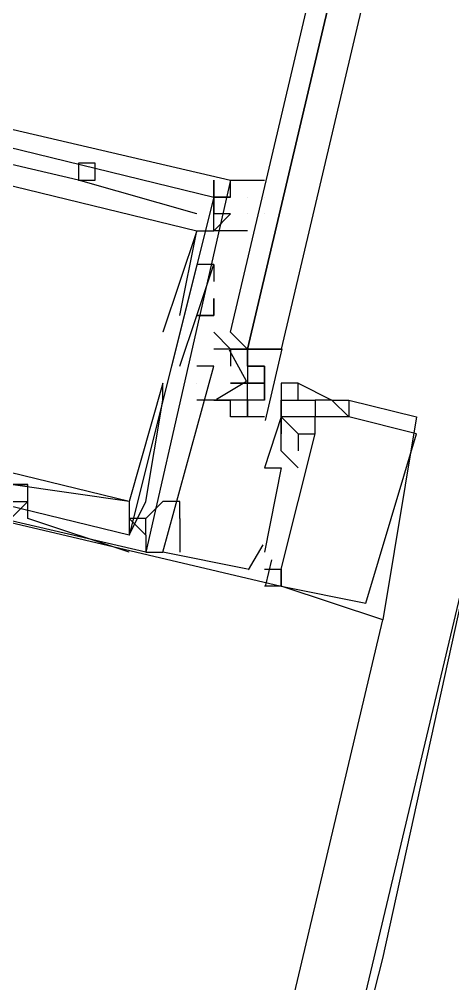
# Model space of a CAD drawing. Header units: feet. Extents: x -84 to 198, y -22 to 181.
# Drawn here: x 121.353 to 121.695, y 48.424 to 49.184 of the extents above; entities that cross this region are included whole.
import ezdxf

# ---------------------------------------------------------------- set-up
doc = ezdxf.new("R2010")
doc.units = ezdxf.units.FT
doc.layers.add('A-LINEA', color=7, linetype='CONTINUOUS')

msp = doc.modelspace()

# ---------------------------------------------------------------- linework, layer by layer
at = {"layer": 'A-LINEA'}
for p, q in [((119.84, 40.8844), (122.8667, 53.6444)), ((121.4, 49.0711), (121.4, 49.0711)), ((121.4, 49.0711), (121.4, 49.0711)), ((121.4, 49.0711), (121.4, 49.0711)), ((121.4, 49.0711), (121.4, 49.0711)), ((121.4, 49.0711), (121.4, 49.0711)), ((121.4, 49.0711), (121.4, 49.0711)), ((121.4133, 49.0711), (121.4133, 49.0711)), ((121.4133, 49.0711), (121.4133, 49.0711)), ((121.4133, 49.0711), (121.4133, 49.0711)), ((121.4133, 49.0711), (121.4133, 49.0711)), ((121.4133, 49.0711), (121.4133, 49.0711)), ((121.4133, 49.0711), (121.4133, 49.0711)), ((121.4, 49.0578), (121.4, 49.0578)), ((121.4, 49.0578), (121.4, 49.0578)), ((121.4, 49.0578), (121.4, 49.0578)), ((121.4, 49.0578), (121.4, 49.0578)), ((121.4, 49.0578), (121.4, 49.0578)), ((121.4, 49.0578), (121.4, 49.0578)), ((121.4, 49.0578), (121.4, 49.0578)), ((121.4, 49.0578), (121.4, 49.0578)), ((121.4, 49.0578), (121.4, 49.0578)), ((121.4, 49.0578), (121.4, 49.0578)), ((121.4, 49.0578), (121.4, 49.0578)), ((121.4, 49.0578), (121.4, 49.0578)), ((121.4133, 49.0578), (121.4133, 49.0578)), ((121.4133, 49.0578), (121.4133, 49.0578)), ((121.4133, 49.0578), (121.4133, 49.0578)), ((121.4133, 49.0578), (121.4133, 49.0578)), ((121.4133, 49.0578), (121.4133, 49.0578)), ((121.4133, 49.0578), (121.4133, 49.0578)), ((121.5067, 49.0578), (121.5067, 49.0311)), ((121.5067, 49.0578), (121.5067, 49.0578)), ((121.5067, 49.0578), (121.5067, 49.0311)), ((121.5067, 49.0578), (121.5067, 49.0578)), ((121.5067, 49.0578), (121.5067, 49.0311)), ((121.5067, 49.0578), (121.5067, 49.0578)), ((121.5067, 49.0578), (121.5067, 49.0311)), ((121.5067, 49.0578), (121.5067, 49.0578)), ((121.5067, 49.0578), (121.5067, 49.0311)), ((121.5067, 49.0578), (121.5067, 49.0578)), ((121.5067, 49.0578), (121.5067, 49.0311)), ((121.5067, 49.0578), (121.5067, 49.0578)), ((121.52, 49.0444), (121.52, 49.0444)), ((121.5333, 49.0444), (121.5333, 49.0444)), ((121.5467, 49.0444), (121.5467, 49.0444)), ((121.4933, 49.0311), (121.4933, 49.0311)), ((121.4933, 49.0311), (121.4933, 49.0311)), ((121.4933, 49.0311), (121.4933, 49.0311)), ((121.4933, 49.0311), (121.4933, 49.0311)), ((121.4933, 49.0311), (121.4933, 49.0311)), ((121.4933, 49.0311), (121.4933, 49.0311)), ((121.5067, 49.0311), (121.5067, 49.0311)), ((121.5067, 49.0311), (121.5067, 49.0311)), ((121.5067, 49.0311), (121.5067, 49.0311)), ((121.5067, 49.0311), (121.5067, 49.0311)), ((121.5067, 49.0311), (121.5067, 49.0311)), ((121.5067, 49.0311), (121.5067, 49.0311)), ((121.52, 49.0311), (121.5067, 49.0311)), ((121.5333, 49.0311), (121.5333, 49.0311)), ((121.5467, 49.0311), (121.5467, 49.0311)), ((121.4933, 49.0178), (121.4933, 49.0178)), ((121.4933, 49.0178), (121.4933, 49.0178)), ((121.4933, 49.0178), (121.4933, 49.0178)), ((121.4933, 49.0178), (121.4933, 49.0178)), ((121.4933, 49.0178), (121.4933, 49.0178)), ((121.4933, 49.0178), (121.4933, 49.0178)), ((121.4933, 49.0178), (121.4933, 49.0178)), ((121.4933, 49.0178), (121.4933, 49.0178)), ((121.4933, 49.0178), (121.4933, 49.0178)), ((121.4933, 49.0178), (121.4933, 49.0178)), ((121.4933, 49.0178), (121.4933, 49.0178)), ((121.4933, 49.0178), (121.4933, 49.0178)), ((121.5067, 49.0178), (121.5067, 49.0178)), ((121.5067, 49.0178), (121.5067, 49.0178)), ((121.5067, 49.0178), (121.5067, 49.0178)), ((121.5067, 49.0178), (121.5067, 49.0178)), ((121.5067, 49.0178), (121.5067, 49.0178)), ((121.5067, 49.0178), (121.5067, 49.0178)), ((121.4933, 48.9911), (121.4933, 48.9911)), ((121.4933, 48.9911), (121.4933, 48.9911)), ((121.4933, 48.9911), (121.4933, 48.9911)), ((121.5067, 48.9911), (121.5067, 48.9911)), ((121.5067, 48.9911), (121.5067, 48.9911)), ((121.5067, 48.9911), (121.5067, 48.9911)), ((121.5067, 48.9911), (121.5067, 48.9911)), ((121.5067, 48.9911), (121.5067, 48.9911)), ((121.5067, 48.9911), (121.5067, 48.9911)), ((121.5067, 48.9778), (121.5067, 48.9778)), ((121.5067, 48.9778), (121.5067, 48.9778)), ((121.5067, 48.9778), (121.5067, 48.9778)), ((121.5067, 48.9644), (121.5067, 48.9644)), ((121.5067, 48.9644), (121.5067, 48.9644)), ((121.5067, 48.9644), (121.5067, 48.9644)), ((121.48, 48.9511), (121.48, 48.9511)), ((121.48, 48.9511), (121.48, 48.9511)), ((121.48, 48.9511), (121.48, 48.9511)), ((121.48, 48.9511), (121.48, 48.9511)), ((121.48, 48.9511), (121.48, 48.9511)), ((121.48, 48.9511), (121.48, 48.9511)), ((121.4933, 48.9511), (121.4933, 48.9511)), ((121.4933, 48.9511), (121.4933, 48.9511)), ((121.4933, 48.9511), (121.4933, 48.9511)), ((121.4933, 48.9511), (121.4933, 48.9511)), ((121.4933, 48.9511), (121.4933, 48.9511)), ((121.4933, 48.9511), (121.4933, 48.9511)), ((121.5067, 48.9511), (121.5067, 48.9511)), ((121.5067, 48.9511), (121.5067, 48.9511)), ((121.5067, 48.9511), (121.5067, 48.9511)), ((121.5067, 48.9511), (121.5067, 48.9511)), ((121.5067, 48.9511), (121.5067, 48.9511)), ((121.5067, 48.9511), (121.5067, 48.9511)), ((121.4667, 48.9378), (121.4667, 48.9378)), ((121.4667, 48.9378), (121.4667, 48.9378)), ((121.4667, 48.9378), (121.4667, 48.9378)), ((121.4667, 48.9378), (121.4667, 48.9378)), ((121.4667, 48.9378), (121.4667, 48.9378)), ((121.4667, 48.9378), (121.4667, 48.9378)), ((121.48, 48.9378), (121.48, 48.9378)), ((121.48, 48.9378), (121.48, 48.9378)), ((121.48, 48.9378), (121.48, 48.9378)), ((121.48, 48.9378), (121.48, 48.9378)), ((121.48, 48.9378), (121.48, 48.9378)), ((121.48, 48.9378), (121.48, 48.9378)), ((121.48, 48.9378), (121.48, 48.9378)), ((121.48, 48.9378), (121.48, 48.9378)), ((121.48, 48.9378), (121.48, 48.9378)), ((121.48, 48.9378), (121.48, 48.9378)), ((121.48, 48.9378), (121.48, 48.9378)), ((121.48, 48.9378), (121.48, 48.9378)), ((121.52, 48.9244), (121.5067, 48.9244)), ((121.5067, 48.9244), (121.5067, 48.9244)), ((121.52, 48.9244), (121.52, 48.9244)), ((121.52, 48.9244), (121.52, 48.9244)), ((121.52, 48.9244), (121.52, 48.9244)), ((121.52, 48.9244), (121.52, 48.9244)), ((121.52, 48.9244), (121.52, 48.9244)), ((121.52, 48.9244), (121.52, 48.9244)), ((121.52, 48.9244), (121.52, 48.9244)), ((121.52, 48.9244), (121.52, 48.9244)), ((121.52, 48.9244), (121.52, 48.9244)), ((121.52, 48.9244), (121.52, 48.9111)), ((121.52, 48.9244), (121.52, 48.9244)), ((121.52, 48.9244), (121.52, 48.9244)), ((121.52, 48.9244), (121.52, 48.9244)), ((121.5333, 48.9111), (121.5333, 48.9244)), ((121.5333, 48.9244), (121.5333, 48.9244)), ((121.5333, 48.9244), (121.5333, 48.9244)), ((121.5333, 48.9244), (121.5333, 48.9244)), ((121.5333, 48.9244), (121.5333, 48.9244)), ((121.5333, 48.9244), (121.5333, 48.9244)), ((121.5333, 48.9244), (121.5333, 48.9244)), ((121.5333, 48.9244), (121.5333, 48.9244)), ((121.5333, 48.9244), (121.5333, 48.9244)), ((121.5333, 48.9244), (121.5333, 48.9244)), ((121.5333, 48.9244), (121.5333, 48.9244)), ((121.5333, 48.9244), (121.5333, 48.9244)), ((121.5333, 48.9244), (121.5333, 48.9244)), ((121.5333, 48.9244), (121.5333, 48.9244)), ((121.5333, 48.9244), (121.5333, 48.9244)), ((121.5333, 48.9111), (121.5333, 48.9244)), ((121.5333, 48.9244), (121.5333, 48.9244)), ((121.5333, 48.9244), (121.5333, 48.9244)), ((121.5333, 48.9111), (121.5333, 48.9244)), ((121.5333, 48.9244), (121.5333, 48.9244)), ((121.5333, 48.9244), (121.5333, 48.9244)), ((121.5333, 48.9244), (121.5333, 48.9244)), ((121.5333, 48.9244), (121.5333, 48.9244)), ((121.5333, 48.9244), (121.5333, 48.9244)), ((121.5333, 48.9244), (121.5333, 48.9244)), ((121.5333, 48.9244), (121.5333, 48.9244)), ((121.5333, 48.9244), (121.5333, 48.9244)), ((121.5333, 48.9244), (121.5333, 48.9111)), ((121.5333, 48.9244), (121.5333, 48.9244)), ((121.5467, 48.9244), (121.5467, 48.9244)), ((121.5467, 48.9244), (121.5467, 48.9244)), ((121.5467, 48.9244), (121.5467, 48.9244)), ((121.5467, 48.9244), (121.5467, 48.9244)), ((121.5467, 48.9244), (121.5467, 48.9244)), ((121.56, 48.9244), (121.5467, 48.9244)), ((121.5467, 48.9244), (121.5467, 48.9244)), ((121.5467, 48.9244), (121.5467, 48.9244)), ((121.5605, 48.9248), (121.5472, 48.8684)), ((121.56, 48.9244), (121.56, 48.9244)), ((121.56, 48.9244), (121.56, 48.9244)), ((121.56, 48.9244), (121.56, 48.9244)), ((121.56, 48.9244), (121.56, 48.9244)), ((121.48, 48.9111), (121.48, 48.9111)), ((121.48, 48.9111), (121.48, 48.9111)), ((121.48, 48.9111), (121.48, 48.9111)), ((121.4933, 48.9111), (121.4933, 48.9111)), ((121.4933, 48.9111), (121.4933, 48.9111)), ((121.4933, 48.9111), (121.4933, 48.9111)), ((121.4933, 48.9111), (121.4933, 48.9111)), ((121.4933, 48.9111), (121.4933, 48.9111)), ((121.4933, 48.9111), (121.4933, 48.9111)), ((121.4933, 48.9111), (121.4933, 48.9111)), ((121.4933, 48.9111), (121.4933, 48.9111)), ((121.4933, 48.9111), (121.4933, 48.9111)), ((121.5067, 48.9111), (121.5067, 48.9111)), ((121.5067, 48.9111), (121.5067, 48.9111)), ((121.5067, 48.9111), (121.5067, 48.9111)), ((121.5333, 48.9111), (121.5333, 48.9111)), ((121.5333, 48.9111), (121.5333, 48.9111)), ((121.5333, 48.9111), (121.5333, 48.9111)), ((121.5333, 48.9111), (121.5333, 48.9111)), ((121.5333, 48.9111), (121.5333, 48.9111)), ((121.5333, 48.9111), (121.5333, 48.9111)), ((121.5333, 48.9111), (121.5333, 48.9111)), ((121.5333, 48.9111), (121.5333, 48.9111)), ((121.5333, 48.9111), (121.5333, 48.9111)), ((121.5333, 48.9111), (121.5333, 48.9111)), ((121.5333, 48.9111), (121.5333, 48.9111)), ((121.5333, 48.9111), (121.5333, 48.9111)), ((121.5333, 48.9111), (121.5333, 48.9111)), ((121.5333, 48.9111), (121.5333, 48.9111)), ((121.5333, 48.9111), (121.5333, 48.9111)), ((121.5333, 48.9111), (121.5333, 48.9111)), ((121.5333, 48.9111), (121.5333, 48.9111)), ((121.5333, 48.9111), (121.5333, 48.9111)), ((121.5333, 48.9111), (121.5333, 48.9111)), ((121.5333, 48.9111), (121.5333, 48.9111)), ((121.5333, 48.9111), (121.5333, 48.9111)), ((121.5467, 48.9111), (121.5333, 48.9111)), ((121.5333, 48.9111), (121.5333, 48.9111)), ((121.5333, 48.9111), (121.5333, 48.9111)), ((121.5333, 48.9111), (121.5333, 48.9111)), ((121.5333, 48.9111), (121.5333, 48.9111)), ((121.5333, 48.9111), (121.5333, 48.8978)), ((121.5333, 48.9111), (121.5333, 48.9111)), ((121.5333, 48.9111), (121.5333, 48.9111)), ((121.5333, 48.9111), (121.5333, 48.8978)), ((121.5333, 48.9111), (121.5333, 48.9111)), ((121.5333, 48.9111), (121.5467, 48.9111)), ((121.5467, 48.9111), (121.5467, 48.9111)), ((121.5467, 48.9111), (121.5467, 48.9111)), ((121.5467, 48.9111), (121.5467, 48.9111)), ((121.5467, 48.8978), (121.5467, 48.9111)), ((121.5467, 48.9111), (121.5467, 48.9111)), ((121.5467, 48.9111), (121.5467, 48.9111)), ((121.5467, 48.9111), (121.5467, 48.9111)), ((121.5467, 48.9111), (121.5467, 48.9111)), ((121.5467, 48.9111), (121.5467, 48.9111)), ((121.5467, 48.9111), (121.5467, 48.9111)), ((121.5467, 48.9111), (121.5467, 48.9111)), ((121.5467, 48.9111), (121.5467, 48.9111)), ((121.5467, 48.8978), (121.5467, 48.9111)), ((121.5467, 48.9111), (121.5467, 48.9111)), ((121.5467, 48.9111), (121.5467, 48.9111)), ((121.5467, 48.9111), (121.5467, 48.9111)), ((121.5467, 48.9111), (121.5467, 48.9111)), ((121.5467, 48.9111), (121.5467, 48.9111)), ((121.5467, 48.9111), (121.5467, 48.9111)), ((121.5467, 48.9111), (121.5467, 48.9111)), ((121.5467, 48.9111), (121.5467, 48.9111)), ((121.5467, 48.9111), (121.5467, 48.9111)), ((121.5467, 48.9111), (121.5467, 48.9111)), ((121.5467, 48.9111), (121.5467, 48.8978)), ((121.5467, 48.9111), (121.5467, 48.9111)), ((121.5467, 48.9111), (121.5467, 48.9111)), ((121.5467, 48.9111), (121.5467, 48.9111)), ((121.5467, 48.8978), (121.5467, 48.9111)), ((121.5467, 48.9111), (121.5467, 48.9111)), ((121.4667, 48.8978), (121.4667, 48.8978)), ((121.4667, 48.8978), (121.4667, 48.8978)), ((121.4667, 48.8978), (121.4667, 48.8978)), ((121.4933, 48.8978), (121.4933, 48.8978)), ((121.4933, 48.8978), (121.4933, 48.8978)), ((121.4933, 48.8978), (121.4933, 48.8978)), ((121.4933, 48.8978), (121.4933, 48.8978)), ((121.4933, 48.8978), (121.4933, 48.8978)), ((121.4933, 48.8978), (121.4933, 48.8978)), ((121.5333, 48.8978), (121.52, 48.8978)), ((121.5333, 48.8978), (121.52, 48.8978)), ((121.52, 48.8978), (121.52, 48.8978)), ((121.52, 48.8978), (121.5333, 48.8978)), ((121.52, 48.8978), (121.52, 48.8978)), ((121.52, 48.8978), (121.5333, 48.8978)), ((121.5333, 48.8978), (121.5333, 48.8978)), ((121.5333, 48.8978), (121.5333, 48.8978)), ((121.5333, 48.8978), (121.5333, 48.8978)), ((121.5333, 48.8978), (121.5333, 48.8978)), ((121.5333, 48.8978), (121.5333, 48.8978)), ((121.5333, 48.8978), (121.5333, 48.8978)), ((121.5333, 48.8978), (121.5333, 48.8978)), ((121.5333, 48.8978), (121.5333, 48.8978)), ((121.5333, 48.8978), (121.5467, 48.8978)), ((121.5333, 48.8978), (121.5333, 48.8978)), ((121.5333, 48.8978), (121.5333, 48.8978)), ((121.5333, 48.8978), (121.5333, 48.8978)), ((121.5333, 48.8978), (121.5333, 48.8978)), ((121.5333, 48.8978), (121.5333, 48.8978)), ((121.5333, 48.8978), (121.5333, 48.8978)), ((121.5333, 48.8978), (121.5333, 48.8978)), ((121.5333, 48.8978), (121.5333, 48.8978)), ((121.5333, 48.8978), (121.5333, 48.8978)), ((121.5333, 48.8978), (121.5333, 48.8978)), ((121.5333, 48.8978), (121.5333, 48.8978)), ((121.5333, 48.8978), (121.5333, 48.8978)), ((121.5333, 48.8978), (121.5333, 48.8978)), ((121.5333, 48.8978), (121.5333, 48.8978)), ((121.5333, 48.8978), (121.5333, 48.8978)), ((121.5333, 48.8978), (121.5333, 48.8978)), ((121.5467, 48.8978), (121.5467, 48.8978)), ((121.5467, 48.8978), (121.5467, 48.8978)), ((121.5467, 48.8978), (121.5467, 48.8978)), ((121.5467, 48.8978), (121.5467, 48.8978)), ((121.5467, 48.8978), (121.5467, 48.8978)), ((121.5467, 48.8978), (121.5467, 48.8978)), ((121.5467, 48.8978), (121.5467, 48.8978)), ((121.5467, 48.8978), (121.5467, 48.8978)), ((121.5467, 48.8978), (121.5467, 48.8978)), ((121.5467, 48.8978), (121.5467, 48.8978)), ((121.5467, 48.8978), (121.5467, 48.8844)), ((121.5467, 48.8844), (121.5467, 48.8978)), ((121.5467, 48.8978), (121.5467, 48.8978)), ((121.5467, 48.8978), (121.5467, 48.8978)), ((121.5467, 48.8978), (121.5467, 48.8978)), ((121.5467, 48.8978), (121.5467, 48.8978)), ((121.5467, 48.8978), (121.5467, 48.8978)), ((121.5467, 48.8978), (121.5467, 48.8978)), ((121.56, 48.8978), (121.56, 48.8978)), ((121.56, 48.8978), (121.56, 48.8978)), ((121.56, 48.8978), (121.56, 48.8978)), ((121.5733, 48.8978), (121.5733, 48.8978)), ((121.5733, 48.8978), (121.5733, 48.8978)), ((121.5733, 48.8978), (121.5733, 48.8978)), ((121.5733, 48.8978), (121.5733, 48.8978)), ((121.5733, 48.8978), (121.5733, 48.8978)), ((121.5733, 48.8978), (121.5733, 48.8978)), ((121.4667, 48.8844), (121.4667, 48.8844)), ((121.4667, 48.8844), (121.4667, 48.8844)), ((121.4667, 48.8844), (121.4667, 48.8844)), ((121.5067, 48.8844), (121.5067, 48.8844)), ((121.52, 48.8844), (121.5067, 48.8844)), ((121.5067, 48.8844), (121.5067, 48.8844)), ((121.5067, 48.8844), (121.5067, 48.8844)), ((121.5067, 48.8844), (121.5067, 48.8844)), ((121.5067, 48.8844), (121.5067, 48.8844)), ((121.5067, 48.8844), (121.5067, 48.8844)), ((121.5067, 48.8844), (121.5067, 48.8844)), ((121.5067, 48.8844), (121.5067, 48.8844)), ((121.5067, 48.8844), (121.52, 48.8844)), ((121.52, 48.8844), (121.52, 48.8844)), ((121.52, 48.8711), (121.52, 48.8844)), ((121.52, 48.8844), (121.52, 48.8844)), ((121.52, 48.8844), (121.52, 48.8844)), ((121.52, 48.8844), (121.52, 48.8844)), ((121.52, 48.8844), (121.52, 48.8844)), ((121.52, 48.8844), (121.52, 48.8844)), ((121.52, 48.8844), (121.52, 48.8844)), ((121.52, 48.8844), (121.52, 48.8844)), ((121.52, 48.8844), (121.52, 48.8844)), ((121.52, 48.8844), (121.52, 48.8844)), ((121.5333, 48.8844), (121.52, 48.8844)), ((121.52, 48.8844), (121.52, 48.8844)), ((121.52, 48.8844), (121.52, 48.8844)), ((121.5333, 48.8844), (121.52, 48.8844)), ((121.52, 48.8844), (121.52, 48.8844)), ((121.52, 48.8844), (121.52, 48.8844)), ((121.52, 48.8844), (121.52, 48.8844)), ((121.52, 48.8844), (121.52, 48.8844)), ((121.52, 48.8844), (121.52, 48.8844)), ((121.52, 48.8844), (121.52, 48.8844)), ((121.52, 48.8844), (121.52, 48.8844)), ((121.52, 48.8844), (121.52, 48.8844)), ((121.52, 48.8844), (121.52, 48.8844)), ((121.5333, 48.8711), (121.5333, 48.8844)), ((121.5333, 48.8844), (121.5333, 48.8844)), ((121.5333, 48.8844), (121.5333, 48.8844)), ((121.5333, 48.8844), (121.5333, 48.8844)), ((121.5333, 48.8844), (121.5333, 48.8844)), ((121.5333, 48.8844), (121.5333, 48.8844)), ((121.5467, 48.8844), (121.5333, 48.8844)), ((121.5333, 48.8844), (121.5333, 48.8844)), ((121.5333, 48.8844), (121.5333, 48.8844)), ((121.5333, 48.8711), (121.5333, 48.8844)), ((121.5333, 48.8711), (121.5333, 48.8844)), ((121.5333, 48.8844), (121.5333, 48.8711)), ((121.5333, 48.8844), (121.5333, 48.8711)), ((121.5333, 48.8844), (121.5333, 48.8844)), ((121.5333, 48.8844), (121.5333, 48.8844)), ((121.5333, 48.8844), (121.5333, 48.8844)), ((121.5333, 48.8844), (121.5333, 48.8844)), ((121.5333, 48.8844), (121.5333, 48.8844)), ((121.5333, 48.8844), (121.5333, 48.8844)), ((121.5333, 48.8844), (121.5333, 48.8844)), ((121.5467, 48.8844), (121.5467, 48.8844)), ((121.5467, 48.8844), (121.5467, 48.8844)), ((121.5467, 48.8844), (121.5467, 48.8844)), ((121.5467, 48.8844), (121.5467, 48.8844)), ((121.5467, 48.8844), (121.5467, 48.8844)), ((121.5467, 48.8844), (121.5467, 48.8844)), ((121.5467, 48.8844), (121.5467, 48.8844)), ((121.5467, 48.8844), (121.5467, 48.8844)), ((121.56, 48.8844), (121.56, 48.8844)), ((121.56, 48.8844), (121.56, 48.8844)), ((121.56, 48.8844), (121.56, 48.8844)), ((121.5733, 48.8844), (121.5733, 48.8844)), ((121.5733, 48.8844), (121.5733, 48.8844)), ((121.5733, 48.8844), (121.5733, 48.8844)), ((121.5867, 48.8844), (121.5867, 48.8844)), ((121.5867, 48.8844), (121.5867, 48.8844)), ((121.5867, 48.8844), (121.5867, 48.8844)), ((121.5867, 48.8844), (121.5867, 48.8844)), ((121.5867, 48.8844), (121.5867, 48.8844)), ((121.5867, 48.8844), (121.5867, 48.8844)), ((121.6, 48.8844), (121.6, 48.8844)), ((121.6, 48.8844), (121.6, 48.8844)), ((121.6, 48.8844), (121.6, 48.8844)), ((121.6, 48.8844), (121.6, 48.8844)), ((121.6, 48.8844), (121.6, 48.8844)), ((121.6, 48.8844), (121.6, 48.8844)), ((121.6, 48.8844), (121.6, 48.8844)), ((121.6, 48.8844), (121.6, 48.8844)), ((121.6, 48.8844), (121.6, 48.8844)), ((121.6133, 48.8844), (121.6133, 48.8844)), ((121.6133, 48.8844), (121.6133, 48.8844)), ((121.6133, 48.8844), (121.6133, 48.8844)), ((121.6133, 48.8844), (121.6133, 48.8844)), ((121.6133, 48.8844), (121.6133, 48.8844)), ((121.6133, 48.8844), (121.6133, 48.8844)), ((121.52, 48.8711), (121.52, 48.8711)), ((121.52, 48.8711), (121.52, 48.8711)), ((121.52, 48.8711), (121.52, 48.8711)), ((121.5333, 48.8711), (121.5333, 48.8711)), ((121.5333, 48.8711), (121.5333, 48.8711)), ((121.5333, 48.8711), (121.5333, 48.8711)), ((121.5333, 48.8711), (121.5333, 48.8711)), ((121.5333, 48.8711), (121.5333, 48.8711)), ((121.5333, 48.8711), (121.5333, 48.8711)), ((121.5467, 48.8711), (121.5467, 48.8711)), ((121.5467, 48.8711), (121.5467, 48.8711)), ((121.5467, 48.8711), (121.5467, 48.8711)), ((121.5467, 48.8711), (121.5467, 48.8711)), ((121.5467, 48.8711), (121.5467, 48.8711)), ((121.5467, 48.8711), (121.5467, 48.8711)), ((121.5467, 48.8711), (121.5467, 48.8711)), ((121.56, 48.8711), (121.56, 48.8711)), ((121.56, 48.8711), (121.56, 48.8711)), ((121.56, 48.8711), (121.56, 48.8711)), ((121.56, 48.8711), (121.56, 48.8711)), ((121.56, 48.8711), (121.56, 48.8711)), ((121.56, 48.8711), (121.56, 48.8711)), ((121.56, 48.8711), (121.56, 48.8711)), ((121.56, 48.8711), (121.56, 48.8711)), ((121.56, 48.8711), (121.56, 48.8711)), ((121.56, 48.8711), (121.56, 48.8711)), ((121.56, 48.8711), (121.56, 48.8711)), ((121.56, 48.8711), (121.56, 48.8711)), ((121.5867, 48.8711), (121.5867, 48.8711)), ((121.5867, 48.8711), (121.5867, 48.8711)), ((121.5867, 48.8711), (121.5867, 48.8711)), ((121.6133, 48.8711), (121.6133, 48.8711)), ((121.6133, 48.8711), (121.6133, 48.8711)), ((121.6133, 48.8711), (121.6133, 48.8711)), ((121.6133, 48.8711), (121.6133, 48.8711)), ((121.6133, 48.8711), (121.6133, 48.8711)), ((121.6133, 48.8711), (121.6133, 48.8711)), ((121.6667, 48.8711), (121.6667, 48.8711)), ((121.6667, 48.8711), (121.6667, 48.8711)), ((121.6667, 48.8711), (121.6667, 48.8711)), ((121.56, 48.8578), (121.56, 48.8578)), ((121.56, 48.8578), (121.56, 48.8578)), ((121.56, 48.8578), (121.56, 48.8578)), ((121.56, 48.8578), (121.56, 48.8578)), ((121.56, 48.8578), (121.56, 48.8578)), ((121.56, 48.8578), (121.56, 48.8578)), ((121.5733, 48.8578), (121.5733, 48.8444)), ((121.5733, 48.8578), (121.5733, 48.8578)), ((121.5733, 48.8578), (121.5733, 48.8578)), ((121.5733, 48.8578), (121.5733, 48.8444)), ((121.5733, 48.8578), (121.5733, 48.8578)), ((121.5733, 48.8578), (121.5733, 48.8578)), ((121.5733, 48.8578), (121.5733, 48.8444)), ((121.5733, 48.8578), (121.5733, 48.8578)), ((121.5733, 48.8578), (121.5733, 48.8578)), ((121.5867, 48.8578), (121.5867, 48.8578)), ((121.5867, 48.8578), (121.5867, 48.8578)), ((121.5867, 48.8578), (121.5867, 48.8578)), ((121.5867, 48.8578), (121.5867, 48.8578)), ((121.5867, 48.8578), (121.5867, 48.8578)), ((121.5867, 48.8578), (121.5867, 48.8578)), ((121.6667, 48.8578), (121.6667, 48.8578)), ((121.6667, 48.8578), (121.6667, 48.8578)), ((121.6667, 48.8578), (121.6667, 48.8578)), ((121.6667, 48.8578), (121.6667, 48.8578)), ((121.6667, 48.8578), (121.6667, 48.8578)), ((121.56, 48.8444), (121.56, 48.8444)), ((121.56, 48.8444), (121.56, 48.8444)), ((121.56, 48.8444), (121.56, 48.8444)), ((121.5733, 48.8444), (121.5733, 48.8444)), ((121.5733, 48.8444), (121.5733, 48.8444)), ((121.5733, 48.8444), (121.5733, 48.8444)), ((121.5467, 48.8311), (121.5467, 48.8311)), ((121.5467, 48.8311), (121.5467, 48.8311)), ((121.5467, 48.8311), (121.5467, 48.8311)), ((121.56, 48.8311), (121.56, 48.8311)), ((121.56, 48.8311), (121.56, 48.8311)), ((121.56, 48.8311), (121.56, 48.8311)), ((121.5733, 48.8311), (121.5733, 48.8311)), ((121.5733, 48.8311), (121.5733, 48.8311)), ((121.5733, 48.8311), (121.5733, 48.8311)), ((121.36, 48.8178), (121.36, 48.8178)), ((121.36, 48.8178), (121.36, 48.8178)), ((121.36, 48.8178), (121.36, 48.8178)), ((121.36, 48.8178), (121.36, 48.8178)), ((121.36, 48.8178), (121.36, 48.8178)), ((121.36, 48.8178), (121.36, 48.8178)), ((121.36, 48.8044), (121.36, 48.8044)), ((121.36, 48.8044), (121.36, 48.8044)), ((121.36, 48.8044), (121.36, 48.8044)), ((121.36, 48.8044), (121.36, 48.8044)), ((121.36, 48.8044), (121.36, 48.8044)), ((121.36, 48.8044), (121.36, 48.8044)), ((121.44, 48.8044), (121.44, 48.8044)), ((121.44, 48.8044), (121.44, 48.8044)), ((121.44, 48.8044), (121.44, 48.8044)), ((121.44, 48.8044), (121.44, 48.8044)), ((121.44, 48.8044), (121.44, 48.8044)), ((121.44, 48.8044), (121.44, 48.8044)), ((121.4533, 48.8044), (121.4533, 48.8044)), ((121.4533, 48.8044), (121.4533, 48.8044)), ((121.4533, 48.8044), (121.4533, 48.8044)), ((121.36, 48.7911), (121.36, 48.7911)), ((121.36, 48.7911), (121.36, 48.7911)), ((121.36, 48.7911), (121.36, 48.7911)), ((121.44, 48.7778), (121.44, 48.7778)), ((121.44, 48.7778), (121.44, 48.7778)), ((121.44, 48.7778), (121.44, 48.7778)), ((121.44, 48.7778), (121.44, 48.7778)), ((121.44, 48.7778), (121.44, 48.7778)), ((121.44, 48.7778), (121.44, 48.7778)), ((121.5455, 48.7702), (121.5339, 48.7506)), ((121.5455, 48.7702), (121.5339, 48.7506)), ((121.5455, 48.7702), (121.5339, 48.7506)), ((121.44, 48.7644), (121.44, 48.7644)), ((121.44, 48.7644), (121.44, 48.7644)), ((121.44, 48.7644), (121.44, 48.7644)), ((121.4667, 48.7644), (121.4667, 48.7644)), ((121.4667, 48.7644), (121.4667, 48.7644)), ((121.4667, 48.7644), (121.4667, 48.7644)), ((121.5467, 48.7644), (121.5467, 48.7644)), ((121.5467, 48.7644), (121.5467, 48.7644)), ((121.5467, 48.7644), (121.5467, 48.7644)), ((121.5523, 48.7584), (121.5476, 48.7384)), ((121.5523, 48.7584), (121.5476, 48.7384)), ((121.5523, 48.7584), (121.5476, 48.7384)), ((121.5333, 48.7511), (121.5333, 48.7511)), ((121.5333, 48.7511), (121.5333, 48.7511)), ((121.5333, 48.7511), (121.5333, 48.7511)), ((121.5467, 48.7511), (121.5467, 48.7511)), ((121.5467, 48.7511), (121.5467, 48.7511)), ((121.5467, 48.7511), (121.5467, 48.7511)), ((121.56, 48.7511), (121.56, 48.7511)), ((121.56, 48.7511), (121.56, 48.7511)), ((121.56, 48.7511), (121.56, 48.7511)), ((121.56, 48.7511), (121.56, 48.7511)), ((121.56, 48.7511), (121.56, 48.7511)), ((121.56, 48.7511), (121.56, 48.7511)), ((121.5467, 48.7378), (121.5467, 48.7378)), ((121.5467, 48.7378), (121.5467, 48.7378)), ((121.5467, 48.7378), (121.5467, 48.7378)), ((121.56, 48.7378), (121.56, 48.7378)), ((121.56, 48.7378), (121.56, 48.7378)), ((121.56, 48.7378), (121.56, 48.7378)), ((121.56, 48.7378), (121.56, 48.7378)), ((121.56, 48.7378), (121.56, 48.7378)), ((121.56, 48.7378), (121.56, 48.7378)), ((121.56, 48.7378), (121.56, 48.7378)), ((121.56, 48.7378), (121.56, 48.7378)), ((121.56, 48.7378), (121.56, 48.7378)), ((121.6267, 48.7244), (121.6267, 48.7244)), ((121.6267, 48.7244), (121.6267, 48.7244)), ((121.6267, 48.7244), (121.6267, 48.7244)), ((119.8667, 41.2311), (121.64, 48.7111)), ((119.8667, 41.2311), (121.64, 48.7111)), ((121.64, 48.7111), (121.64, 48.7111)), ((121.64, 48.7111), (121.64, 48.7111)), ((121.64, 48.7111), (121.64, 48.7111))]:
    msp.add_line(p, q, dxfattribs=at)
for points in [[(122.4267, 52.7244), (122.4267, 52.7111), (121.5333, 48.9244), (121.52, 48.9378), (122.4133, 52.7244), (122.4267, 52.7244)], [(122.4533, 52.7111), (121.56, 48.9244), (121.5333, 48.9244), (122.4267, 52.7111), (122.44, 52.7111), (122.4533, 52.7111)], [(119.9733, 41.4311), (120.0267, 41.6311), (120.0667, 41.8444), (120.1333, 42.0978), (120.2, 42.3644), (120.2667, 42.6711), (120.3467, 43.0044), (120.4267, 43.3511), (120.52, 43.7378), (120.6133, 44.1511), (120.72, 44.5911), (120.84, 45.0578), (120.9467, 45.5644), (121.08, 46.0844), (121.2, 46.6311), (121.3467, 47.2044), (121.48, 47.8178), (121.64, 48.4444), (121.7867, 49.1111), (121.9467, 49.7911)], [(120.88, 48.8978), (120.9467, 49.1911), (121.52, 49.0578), (121.4533, 48.7644), (120.88, 48.8978)], [(120.8933, 48.9111), (120.96, 49.1778), (121.5067, 49.0444), (121.44, 48.7778), (120.8933, 48.9111)], [(121.4933, 49.0311), (121.4, 49.0578), (121.4133, 49.0578), (121.4133, 49.0711), (121.4, 49.0711), (121.4, 49.0578), (121, 49.1511), (121, 49.1644), (120.9733, 49.1778), (120.9733, 49.1644), (120.9867, 49.1644), (120.9733, 49.0711), (120.96, 49.0711), (120.9733, 49.0578), (121, 49.1378), (121.4933, 49.0178), (121.4667, 48.9378), (121.4667, 48.9378)], [(121.4933, 49.0311), (121.4, 49.0578), (121.4133, 49.0578), (121.4133, 49.0711), (121.4, 49.0711), (121.4, 49.0578), (121, 49.1511), (121, 49.1644), (120.9733, 49.1778), (120.9733, 49.1644), (120.9867, 49.1644), (120.9733, 49.0711), (120.96, 49.0711), (120.9733, 49.0578), (121, 49.1378), (121.4933, 49.0178), (121.4667, 48.9378), (121.4667, 48.9378)], [(121.4933, 49.0311), (121.4, 49.0578), (121.4133, 49.0578), (121.4133, 49.0711), (121.4, 49.0711), (121.4, 49.0578), (121, 49.1511), (121, 49.1644), (120.9733, 49.1778), (120.9733, 49.1644), (120.9867, 49.1644), (120.9733, 49.0711), (120.96, 49.0711), (120.9733, 49.0578), (121, 49.1378), (121.4933, 49.0178), (121.4667, 48.9378), (121.4667, 48.9378)], [(121.4933, 49.0311), (121.4, 49.0578), (121.4133, 49.0578), (121.4133, 49.0711), (121.4, 49.0711), (121.4, 49.0578), (121, 49.1511), (121, 49.1644), (120.9733, 49.1778), (120.9733, 49.1644), (120.9867, 49.1644), (120.9733, 49.0711), (120.96, 49.0711), (120.9733, 49.0578), (121, 49.1378), (121.4933, 49.0178), (121.4667, 48.9378), (121.4667, 48.9378)], [(121.4933, 49.0311), (121.4, 49.0578), (121.4133, 49.0578), (121.4133, 49.0711), (121.4, 49.0711), (121.4, 49.0578), (121, 49.1511), (121, 49.1644), (120.9733, 49.1778), (120.9733, 49.1644), (120.9867, 49.1644), (120.9733, 49.0711), (120.96, 49.0711), (120.9733, 49.0578), (121, 49.1378), (121.4933, 49.0178), (121.4667, 48.9378), (121.4667, 48.9378)], [(121.4933, 49.0311), (121.4, 49.0578), (121.4133, 49.0578), (121.4133, 49.0711), (121.4, 49.0711), (121.4, 49.0578), (121, 49.1511), (121, 49.1644), (120.9733, 49.1778), (120.9733, 49.1644), (120.9867, 49.1644), (120.9733, 49.0711), (120.96, 49.0711), (120.9733, 49.0578), (121, 49.1378), (121.4933, 49.0178), (121.4667, 48.9378), (121.4667, 48.9378)], [(121.36, 48.8044), (121.3467, 48.7911), (120.9067, 48.8978), (120.9067, 48.9111), (120.92, 48.9111), (120.92, 48.9244), (120.9067, 48.9244), (120.9333, 49.0311), (120.9467, 49.0311), (120.9733, 49.1111), (120.96, 49.1244), (120.9333, 49.0444), (120.92, 49.0444), (120.88, 48.8978), (121.56, 48.7378), (121.5467, 48.7378)], [(121.36, 48.8044), (121.3467, 48.7911), (120.9067, 48.8978), (120.9067, 48.9111), (120.92, 48.9111), (120.92, 48.9244), (120.9067, 48.9244), (120.9333, 49.0311), (120.9467, 49.0311), (120.9733, 49.1111), (120.96, 49.1244), (120.9333, 49.0444), (120.92, 49.0444), (120.88, 48.8978), (121.56, 48.7378), (121.5467, 48.7378)], [(121.36, 48.8044), (121.3467, 48.7911), (120.9067, 48.8978), (120.9067, 48.9111), (120.92, 48.9111), (120.92, 48.9244), (120.9067, 48.9244), (120.9333, 49.0311), (120.9467, 49.0311), (120.9733, 49.1111), (120.96, 49.1244), (120.9333, 49.0444), (120.92, 49.0444), (120.88, 48.8978), (121.56, 48.7378), (121.5467, 48.7378)], [(121.4133, 49.0711), (121.4, 49.0711), (121.4, 49.0711), (121.4, 49.0578)], [(121.4133, 49.0711), (121.4, 49.0711), (121.4, 49.0711), (121.4, 49.0578)], [(121.4133, 49.0711), (121.4, 49.0711), (121.4, 49.0711), (121.4, 49.0578)], [(121.4133, 49.0711), (121.4, 49.0711), (121.4, 49.0711), (121.4, 49.0578)], [(121.4133, 49.0711), (121.4, 49.0711), (121.4, 49.0711), (121.4, 49.0578)], [(121.4133, 49.0711), (121.4, 49.0711), (121.4, 49.0711), (121.4, 49.0578)], [(121.48, 48.9511), (121.4933, 49.0178), (121.5067, 49.0178), (121.5067, 49.0578)], [(121.48, 48.9511), (121.4933, 49.0178), (121.5067, 49.0178), (121.5067, 49.0578)], [(121.48, 48.9511), (121.4933, 49.0178), (121.5067, 49.0178), (121.5067, 49.0578)], [(121.48, 48.9511), (121.4933, 49.0178), (121.5067, 49.0178), (121.5067, 49.0578)], [(121.48, 48.9511), (121.4933, 49.0178), (121.5067, 49.0178), (121.5067, 49.0578)], [(121.48, 48.9511), (121.4933, 49.0178), (121.5067, 49.0178), (121.5067, 49.0578)], [(121.5333, 49.0178), (121.5333, 49.0178), (121.5333, 49.0178), (121.5333, 49.0178), (121.5067, 49.0178), (121.5067, 49.0178), (121.52, 49.0311), (121.52, 49.0311), (121.5067, 49.0311), (121.5067, 49.0311), (121.5067, 49.0311), (121.5067, 49.0444), (121.5067, 49.0444), (121.5067, 49.0444), (121.52, 49.0444), (121.5067, 49.0444), (121.52, 49.0444), (121.52, 49.0444), (121.52, 49.0578), (121.52, 49.0578), (121.5467, 49.0578), (121.5467, 49.0578)], [(121.52, 49.0444), (121.5067, 49.0444), (121.5067, 49.0444)], [(121.44, 48.8044), (121.44, 48.7778), (121.4533, 48.8044), (121.4667, 48.8844), (121.4667, 48.8978), (121.4667, 48.8978), (121.44, 48.8044), (120.9467, 48.9244), (120.96, 49.0178), (120.9467, 49.0044), (120.96, 49.0044), (120.9333, 48.9111), (120.9067, 48.9111), (120.9067, 48.8978), (120.9067, 48.9111), (120.9333, 48.8978), (120.9467, 48.9244), (121.3467, 48.8311)], [(121.44, 48.8044), (121.44, 48.7778), (121.4533, 48.8044), (121.4667, 48.8844), (121.4667, 48.8978), (121.4667, 48.8978), (121.44, 48.8044), (120.9467, 48.9244), (120.96, 49.0178), (120.9467, 49.0044), (120.96, 49.0044), (120.9333, 48.9111), (120.9067, 48.9111), (120.9067, 48.8978), (120.9067, 48.9111), (120.9333, 48.8978), (120.9467, 48.9244), (121.3467, 48.8311)], [(121.44, 48.8044), (121.44, 48.7778), (121.4533, 48.8044), (121.4667, 48.8844), (121.4667, 48.8978), (121.4667, 48.8978), (121.44, 48.8044), (120.9467, 48.9244), (120.96, 49.0178), (120.9467, 49.0044), (120.96, 49.0044), (120.9333, 48.9111), (120.9067, 48.9111), (120.9067, 48.8978), (120.9067, 48.9111), (120.9333, 48.8978), (120.9467, 48.9244), (121.3467, 48.8311)], [(121.5067, 48.9911), (121.4933, 48.9911), (121.44, 48.7778)], [(121.5067, 48.9911), (121.4933, 48.9911), (121.44, 48.7778)], [(121.5067, 48.9911), (121.4933, 48.9911), (121.44, 48.7778)], [(121.48, 48.9111), (121.4933, 48.9511), (121.5067, 48.9511), (121.5067, 48.9644), (121.5067, 48.9511), (121.4933, 48.9511), (121.5067, 48.9911), (121.5067, 48.9778)], [(121.48, 48.9111), (121.4933, 48.9511), (121.5067, 48.9511), (121.5067, 48.9644), (121.5067, 48.9511), (121.4933, 48.9511), (121.5067, 48.9911), (121.5067, 48.9778)], [(121.48, 48.9111), (121.4933, 48.9511), (121.5067, 48.9511), (121.5067, 48.9644), (121.5067, 48.9511), (121.4933, 48.9511), (121.5067, 48.9911), (121.5067, 48.9778)], [(121.5067, 48.9378), (121.52, 48.9244), (121.5333, 48.9244), (121.5467, 48.9244), (121.56, 48.9244)], [(121.5088, 48.885), (121.5327, 48.8993), (121.5191, 48.9236)], [(121.5333, 48.9244), (121.5333, 48.9244), (121.52, 48.9244)], [(121.5333, 48.7511), (121.4667, 48.7644), (121.5067, 48.9111), (121.4933, 48.9111)], [(121.5333, 48.7511), (121.4667, 48.7644), (121.5067, 48.9111), (121.4933, 48.9111)], [(121.5333, 48.7511), (121.4667, 48.7644), (121.5067, 48.9111), (121.4933, 48.9111)], [(121.5333, 48.9111), (121.5467, 48.9111), (121.5333, 48.9111)], [(121.5333, 48.8978), (121.5467, 48.8978), (121.5333, 48.8978)], [(121.5333, 48.8844), (121.5333, 48.8844), (121.5333, 48.8978), (121.5333, 48.8978)], [(121.5733, 48.8844), (121.5733, 48.8844), (121.5733, 48.8978), (121.56, 48.8978), (121.56, 48.8711), (121.56, 48.8711), (121.56, 48.8578), (121.56, 48.8578), (121.56, 48.8711), (121.5733, 48.8578), (121.5733, 48.8578), (121.5867, 48.8578), (121.5867, 48.8711)], [(121.5733, 48.8844), (121.5733, 48.8844), (121.5733, 48.8978), (121.56, 48.8978), (121.56, 48.8711), (121.56, 48.8711), (121.56, 48.8578), (121.56, 48.8578), (121.56, 48.8711), (121.5733, 48.8578), (121.5733, 48.8578), (121.5867, 48.8578), (121.5867, 48.8711)], [(121.5733, 48.8844), (121.5733, 48.8844), (121.5733, 48.8978), (121.56, 48.8978), (121.56, 48.8711), (121.56, 48.8711), (121.56, 48.8578), (121.56, 48.8578), (121.56, 48.8711), (121.5733, 48.8578), (121.5733, 48.8578), (121.5867, 48.8578), (121.5867, 48.8711)], [(121.5733, 48.8978), (121.6, 48.8844), (121.6133, 48.8844), (121.6133, 48.8711), (121.6, 48.8844), (121.5867, 48.8844)], [(121.5733, 48.8978), (121.6, 48.8844), (121.6133, 48.8844), (121.6133, 48.8711), (121.6, 48.8844), (121.5867, 48.8844)], [(121.5733, 48.8978), (121.6, 48.8844), (121.6133, 48.8844), (121.6133, 48.8711), (121.6, 48.8844), (121.5867, 48.8844)], [(121.5467, 48.8711), (121.5333, 48.8711), (121.52, 48.8711), (121.52, 48.8844), (121.5067, 48.8844), (121.4933, 48.8844)], [(121.5333, 48.8844), (121.52, 48.8844), (121.5067, 48.8844)], [(121.6133, 48.8844), (121.6667, 48.8711), (121.64, 48.7111), (121.64, 48.7111), (121.56, 48.7378), (121.56, 48.7511), (121.56, 48.7378), (121.6267, 48.7244), (121.6267, 48.7244), (121.6667, 48.8578), (121.6667, 48.8578), (121.6133, 48.8711), (121.6133, 48.8711), (121.6133, 48.8711), (121.6133, 48.8711), (121.5867, 48.8711), (121.5867, 48.8711), (121.56, 48.8711), (121.56, 48.8844), (121.5867, 48.8844), (121.5867, 48.8711)], [(121.6133, 48.8844), (121.6667, 48.8711), (121.64, 48.7111), (121.64, 48.7111), (121.56, 48.7378), (121.56, 48.7511), (121.56, 48.7378), (121.6267, 48.7244), (121.6267, 48.7244), (121.6667, 48.8578), (121.6667, 48.8578), (121.6133, 48.8711), (121.6133, 48.8711), (121.6133, 48.8711), (121.6133, 48.8711), (121.5867, 48.8711), (121.5867, 48.8711), (121.56, 48.8711), (121.56, 48.8844), (121.5867, 48.8844), (121.5867, 48.8711)], [(121.6133, 48.8844), (121.6667, 48.8711), (121.64, 48.7111), (121.64, 48.7111), (121.56, 48.7378), (121.56, 48.7511), (121.56, 48.7378), (121.6267, 48.7244), (121.6267, 48.7244), (121.6667, 48.8578), (121.6667, 48.8578), (121.6133, 48.8711), (121.6133, 48.8711), (121.6133, 48.8711), (121.6133, 48.8711), (121.5867, 48.8711), (121.5867, 48.8711), (121.56, 48.8711), (121.56, 48.8844), (121.5867, 48.8844), (121.5867, 48.8711)], [(121.5733, 48.8311), (121.56, 48.8444), (121.56, 48.8578), (121.56, 48.8711), (121.5467, 48.8311)], [(121.5733, 48.8311), (121.56, 48.8444), (121.56, 48.8578), (121.56, 48.8711), (121.5467, 48.8311)], [(121.5733, 48.8311), (121.56, 48.8444), (121.56, 48.8578), (121.56, 48.8711), (121.5467, 48.8311)], [(121.5467, 48.7511), (121.56, 48.7511), (121.5867, 48.8578)], [(121.5467, 48.7511), (121.56, 48.7511), (121.5867, 48.8578)], [(121.5467, 48.7511), (121.56, 48.7511), (121.5867, 48.8578)], [(121.5467, 48.8311), (121.56, 48.8311), (121.5467, 48.7644)], [(121.5467, 48.8311), (121.56, 48.8311), (121.5467, 48.7644)], [(121.5467, 48.8311), (121.56, 48.8311), (121.5467, 48.7644)], [(121.44, 48.8044), (121.3467, 48.8178), (121.3467, 48.8044), (121.36, 48.8044)], [(121.44, 48.7644), (121.36, 48.7911), (121.36, 48.8178), (121.3467, 48.8178), (121.36, 48.8178)], [(121.44, 48.8044), (121.3467, 48.8178), (121.3467, 48.8044), (121.36, 48.8044)], [(121.44, 48.7644), (121.36, 48.7911), (121.36, 48.8178), (121.3467, 48.8178), (121.36, 48.8178)], [(121.44, 48.8044), (121.3467, 48.8178), (121.3467, 48.8044), (121.36, 48.8044)], [(121.44, 48.7644), (121.36, 48.7911), (121.36, 48.8178), (121.3467, 48.8178), (121.36, 48.8178)], [(121.48, 48.7911), (121.48, 48.7911), (121.48, 48.8044), (121.48, 48.8044), (121.4667, 48.8044), (121.4667, 48.8044), (121.4533, 48.7911), (121.4533, 48.7911), (121.4533, 48.7911), (121.4533, 48.7911), (121.4533, 48.7911), (121.4533, 48.7911), (121.44, 48.7911)], [(121.44, 48.7911), (121.4533, 48.7778), (121.4533, 48.7778), (121.4533, 48.7778), (121.4533, 48.7778), (121.4533, 48.7778), (121.4533, 48.7644), (121.4533, 48.7644), (121.4667, 48.7644), (121.4667, 48.7644)], [(121.4533, 48.7778), (121.4533, 48.7911), (121.4533, 48.7911), (121.4533, 48.7911), (121.4533, 48.7911)], [(121.48, 48.7911), (121.48, 48.7778), (121.48, 48.7778), (121.48, 48.7644), (121.48, 48.7644)]]:
    msp.add_lwpolyline(points, dxfattribs=at)

doc.saveas('drawing.dxf')
